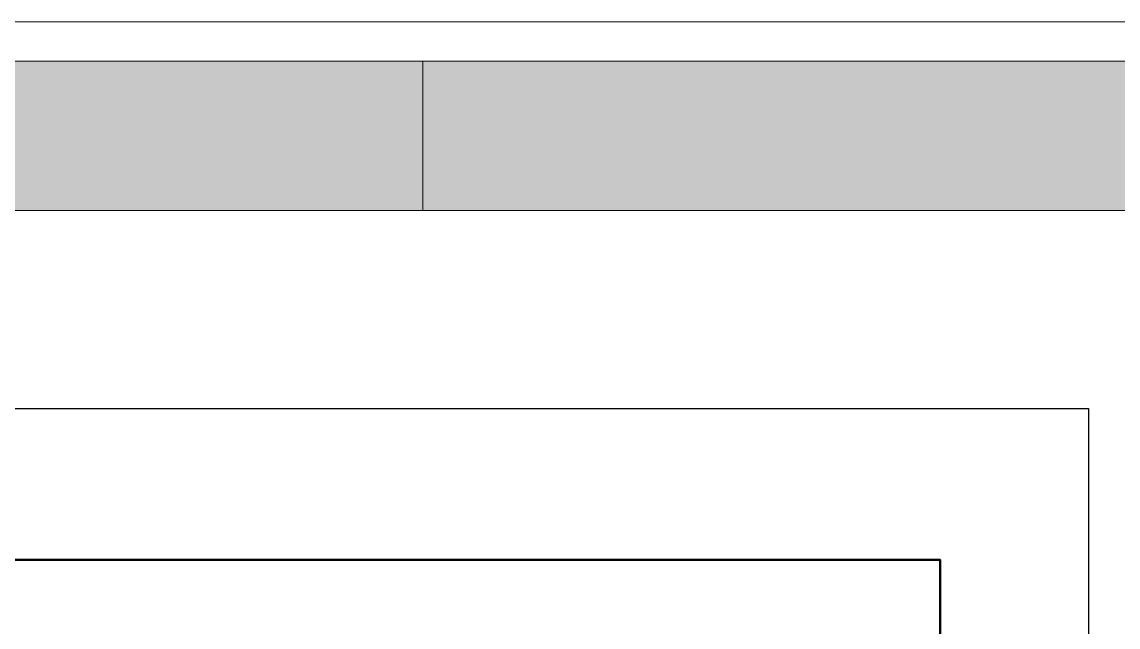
# Model space of a CAD drawing. Header units: millimetres. Extents: x 8265 to 78888, y 1905 to 34251.
# Drawn here: x 35554.59 to 35591.3, y 20369.26 to 20389.53 of the extents above; entities that cross this region are included whole.
import ezdxf

# ---------------------------------------------------------------- set-up
doc = ezdxf.new("R2010")
doc.units = ezdxf.units.MM
for name, color, linetype, lineweight in [('430_TAVOLATI_001-AM_0', 3, 'Continuous', 0), ('468_Bar attrezzature', 73, 'Continuous', 50), ('468_BAR_001-AM_0', 73, 'Continuous', 0)]:
    doc.layers.add(name, color=color, linetype=linetype, lineweight=lineweight)
doc.layers.add('468_ARREDO_BAR_001-AM_0', color=73, linetype='Continuous')

# ---------------------------------------------------------------- blocks, each defined once
blk = doc.blocks.new('VR4014N')
blk.add_lwpolyline([(0, -380), (1420, -380), (1420, 0), (0, 0)], close=True)
at = {"extrusion": (1, -4.05736e-16, 1.83691e-16)}
blk.add_circle((-14.9, 1031.27, 1420), 3.5, dxfattribs=at)

msp = doc.modelspace()

# ---------------------------------------------------------------- hatches: boundary and pattern name
at = {"layer": '468_BAR_001-AM_0'}
h = msp.add_hatch(color=253, dxfattribs=at)
h.dxf.hatch_style = 1
h.paths.add_polyline_path([(35518.017, 20388.212), (35568.017, 20388.212), (35568.017, 20383.212), (35518.017, 20383.212)])
h = msp.add_hatch(color=253, dxfattribs=at)
h.dxf.hatch_style = 1
h.paths.add_polyline_path([(35568.017, 20388.212), (35618.017, 20388.212), (35618.017, 20383.212), (35568.017, 20383.212)])

# ---------------------------------------------------------------- linework, layer by layer
at = {"layer": '430_TAVOLATI_001-AM_0'}
msp.add_line((35252.138, 20389.526), (35785.662, 20389.523), dxfattribs=at)
msp.add_line((35252.138, 20389.526), (35785.662, 20389.523), dxfattribs=at)
msp.add_line((35252.138, 20389.526), (35785.662, 20389.523), dxfattribs=at)
at = {"layer": '468_ARREDO_BAR_001-AM_0'}
msp.add_lwpolyline([(35365.27, 20376.576), (35590.305, 20376.576), (35590.305, 20330.151), (35365.27, 20330.151)], close=True, dxfattribs=at)
at = {"layer": '468_BAR_001-AM_0'}
msp.add_line((35257.122, 20388.215), (35782.722, 20388.211), dxfattribs=at)
msp.add_line((35257.122, 20388.215), (35782.722, 20388.211), dxfattribs=at)
for points in [[(35518.017, 20388.212), (35568.017, 20388.212), (35568.017, 20383.212), (35518.017, 20383.212)], [(35568.017, 20388.212), (35618.017, 20388.212), (35618.017, 20383.212), (35568.017, 20383.212)]]:
    msp.add_lwpolyline(points, close=True, dxfattribs=at)

# ---------------------------------------------------------------- block references
at = {"layer": '468_Bar attrezzature', "xscale": 0.1, "yscale": 0.1, "zscale": 0.1}
msp.add_blockref('VR4014N', (35443.342, 20371.509), dxfattribs=at)

doc.saveas('drawing.dxf')
